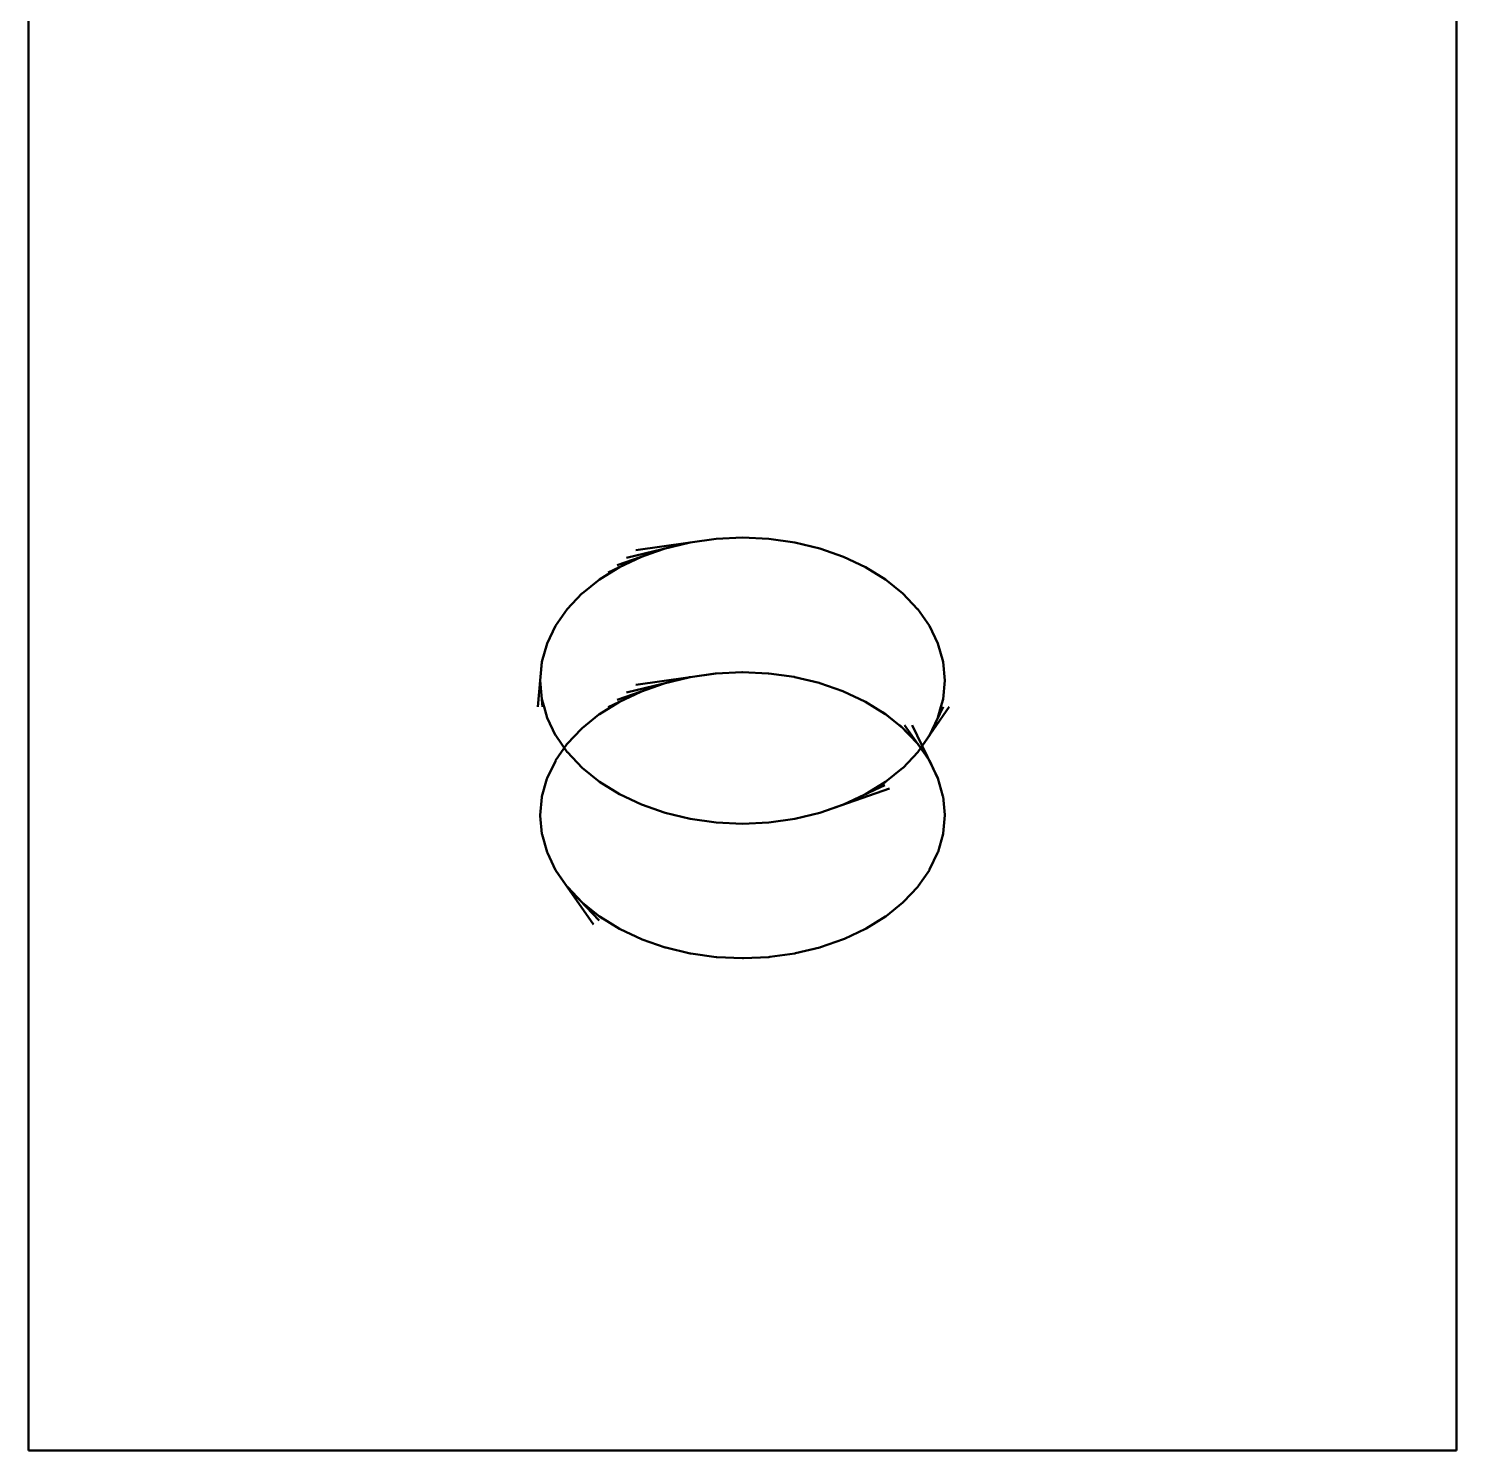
# Model space of a CAD drawing. Header units: millimetres. Extents: x 0 to 420, y 0 to 297.
# Drawn here: x 214.06 to 244.06, y 158 to 187.87 of the extents above; entities that cross this region are included whole.
import ezdxf

# ---------------------------------------------------------------- set-up
doc = ezdxf.new("R2010")
doc.units = ezdxf.units.MM
doc.linetypes.add('DASHED', pattern=[1.524, 1.27, -0.254])
doc.layers.add('OCULTA', color=8, linetype='DASHED', lineweight=25)
doc.layers.add('VISIBLE', color=7, linetype='CONTINUOUS', lineweight=50)

msp = doc.modelspace()

# ---------------------------------------------------------------- linework, layer by layer
at = {"layer": 'OCULTA'}
for p, q in [((214.058, 188), (214.058, 187.738)), ((214.058, 188), (214.058, 187.477)), ((244.058, 187.477), (244.058, 188)), ((244.058, 188), (244.058, 187.738)), ((214.058, 187.738), (214.058, 187.478)), ((244.058, 187.738), (244.058, 187.478)), ((214.058, 187.478), (214.058, 187.219)), ((214.058, 187.219), (214.058, 186.965)), ((244.058, 187.478), (244.058, 187.219)), ((244.058, 187.219), (244.058, 186.965)), ((214.058, 186.965), (214.058, 186.714)), ((214.058, 186.956), (214.058, 186.439)), ((244.058, 186.965), (244.058, 186.714)), ((244.058, 186.439), (244.058, 186.956)), ((214.058, 186.714), (214.058, 186.469)), ((244.058, 186.714), (244.058, 186.469)), ((214.058, 186.469), (214.058, 186.231)), ((214.058, 186.439), (214.058, 185.929)), ((244.058, 186.469), (244.058, 186.231)), ((244.058, 186.439), (244.058, 185.929)), ((214.058, 186.231), (214.058, 186)), ((214.058, 186), (214.058, 185.778)), ((244.058, 186.231), (244.058, 186)), ((244.058, 186), (244.058, 185.778)), ((214.058, 185.929), (214.058, 185.428)), ((214.058, 185.778), (214.058, 185.565)), ((244.058, 185.428), (244.058, 185.929)), ((244.058, 185.778), (244.058, 185.565)), ((214.058, 185.565), (214.058, 185.362)), ((214.058, 185.428), (214.058, 184.938)), ((244.058, 185.565), (244.058, 185.362)), ((244.058, 185.428), (244.058, 184.938)), ((214.058, 185.362), (214.058, 185.171)), ((244.058, 185.362), (244.058, 185.171)), ((214.058, 184.938), (214.058, 184.462)), ((244.058, 184.462), (244.058, 184.938)), ((244.058, 181.718), (244.058, 184.647)), ((214.058, 184.462), (214.058, 184)), ((244.058, 184.462), (244.058, 184)), ((214.058, 184), (214.058, 183.555)), ((244.058, 183.555), (244.058, 184)), ((214.058, 183.555), (214.058, 183.13)), ((244.058, 183.555), (244.058, 183.13)), ((214.058, 183.13), (214.058, 182.725)), ((244.058, 182.747), (244.058, 183.13)), ((214.058, 182.725), (214.058, 182.343)), ((244.058, 182.725), (244.058, 182.747)), ((244.058, 182.725), (244.058, 182.343)), ((244.058, 177.652), (244.058, 179.484)), ((244.058, 176.058), (244.058, 177.652)), ((244.058, 174.605), (244.058, 176.058)), ((244.058, 171.861), (244.058, 173.224)), ((244.058, 170.471), (244.058, 171.861)), ((244.058, 169.004), (244.058, 170.471)), ((244.058, 167.404), (244.058, 169.004)), ((244.058, 165.597), (244.058, 167.404)), ((214.058, 166.625), (214.058, 163.695)), ((244.058, 163.478), (244.058, 165.597)), ((214.058, 163.695), (214.058, 163.171)), ((244.058, 163.171), (244.058, 163.478)), ((214.058, 163.171), (214.058, 162.826)), ((244.058, 163.171), (244.058, 162.826)), ((214.058, 162.826), (214.058, 162.536)), ((244.058, 162.826), (244.058, 162.536)), ((214.058, 162.304), (214.058, 162.136)), ((244.058, 162.304), (244.058, 162.136)), ((214.058, 162.136), (214.058, 162.034)), ((214.058, 162.034), (214.058, 162)), ((244.058, 162.136), (244.058, 162.034)), ((244.058, 162.034), (244.058, 162)), ((244.058, 160.343), (244.058, 160.145)), ((214.058, 159.072), (214.058, 158.609)), ((244.058, 159.072), (244.058, 158.609)), ((214.058, 158.609), (214.058, 158.272)), ((244.058, 158.272), (244.058, 158.609)), ((214.058, 158.272), (214.058, 158.068)), ((244.058, 158.272), (244.058, 158.068))]:
    msp.add_line(p, q, dxfattribs=at)
at = {"layer": 'VISIBLE'}
for p, q in [((214.058, 158), (214.058, 217.843)), ((244.058, 217.843), (244.058, 158)), ((214.058, 187.477), (214.058, 188)), ((214.058, 188), (214.058, 187.738)), ((244.058, 188), (244.058, 187.738)), ((244.058, 187.477), (244.058, 188)), ((214.058, 187.738), (214.058, 187.478)), ((244.058, 187.738), (244.058, 187.478)), ((214.058, 187.478), (214.058, 187.219)), ((214.058, 186.956), (214.058, 187.477)), ((214.058, 187.477), (214.058, 186.956)), ((214.058, 187.477), (214.058, 187.208)), ((214.058, 187.219), (214.058, 186.965)), ((214.058, 186.956), (214.058, 187.208)), ((244.058, 187.366), (244.058, 187.478)), ((244.058, 187.473), (244.058, 187.477)), ((244.058, 187.477), (244.058, 186.956)), ((244.058, 187.477), (244.058, 187.208)), ((244.058, 187.473), (244.058, 186.956)), ((244.058, 187.366), (244.058, 187.219)), ((244.058, 187.219), (244.058, 186.965)), ((244.058, 186.956), (244.058, 187.208)), ((214.058, 186.965), (214.058, 186.714)), ((214.058, 186.439), (214.058, 186.956)), ((244.058, 186.965), (244.058, 186.714)), ((244.058, 186.439), (244.058, 186.956)), ((214.058, 186.714), (214.058, 186.469)), ((244.058, 186.714), (244.058, 186.469)), ((214.058, 186.469), (214.058, 186.231)), ((214.058, 185.929), (214.058, 186.439)), ((244.058, 186.469), (244.058, 186.231)), ((244.058, 186.439), (244.058, 185.929)), ((214.058, 186.231), (214.058, 186)), ((214.058, 186), (214.058, 185.778)), ((244.058, 186.231), (244.058, 186)), ((244.058, 186), (244.058, 185.778)), ((214.058, 185.428), (214.058, 185.929)), ((214.058, 185.778), (214.058, 185.565)), ((244.058, 185.428), (244.058, 185.929)), ((244.058, 185.778), (244.058, 185.565)), ((214.058, 185.565), (214.058, 185.362)), ((214.058, 184.938), (214.058, 185.428)), ((244.058, 185.565), (244.058, 185.362)), ((244.058, 185.428), (244.058, 184.938)), ((214.058, 185.362), (214.058, 185.171)), ((214.058, 185.171), (214.058, 166.625)), ((214.058, 185.171), (214.058, 184.706)), ((214.058, 185.171), (214.058, 163.171)), ((214.058, 185.171), (214.058, 182.164)), ((244.058, 185.362), (244.058, 185.171)), ((244.058, 185.171), (244.058, 163.171)), ((244.058, 185.171), (244.058, 182.164)), ((244.058, 184.647), (244.058, 185.171)), ((244.058, 185.171), (244.058, 184.706)), ((214.058, 184.462), (214.058, 184.938)), ((244.058, 184.462), (244.058, 184.938)), ((214.058, 180.307), (214.058, 184.706)), ((244.058, 184.647), (244.058, 184.706)), ((214.058, 184), (214.058, 184.462)), ((244.058, 184.462), (244.058, 184)), ((214.058, 183.555), (214.058, 184)), ((244.058, 183.555), (244.058, 184)), ((214.058, 183.13), (214.058, 183.555)), ((244.058, 183.555), (244.058, 183.13)), ((214.058, 182.725), (214.058, 183.13)), ((244.058, 182.725), (244.058, 183.13)), ((214.058, 182.343), (214.058, 182.725)), ((244.058, 182.725), (244.058, 182.343)), ((214.058, 163.796), (214.058, 182.343)), ((214.058, 182.343), (214.058, 180.686)), ((214.058, 182.343), (214.058, 160.343)), ((214.058, 182.343), (214.058, 179.899)), ((214.058, 182.164), (214.058, 176.492)), ((244.058, 181.819), (244.058, 182.343)), ((244.058, 160.343), (244.058, 182.343)), ((244.058, 182.343), (244.058, 179.899)), ((244.058, 182.164), (244.058, 176.492)), ((244.058, 178.889), (244.058, 181.819)), ((244.058, 181.819), (244.058, 180.686)), ((244.058, 179.484), (244.058, 181.718)), ((244.058, 181.718), (244.058, 180.307)), ((214.058, 180.426), (214.058, 180.686)), ((244.058, 180.426), (244.058, 180.686)), ((214.058, 179.926), (214.058, 180.426)), ((214.058, 173.619), (214.058, 180.307)), ((244.058, 179.926), (244.058, 180.426)), ((244.058, 179.484), (244.058, 180.307)), ((214.058, 179.293), (214.058, 179.926)), ((214.058, 179.899), (214.058, 173.849)), ((244.058, 179.293), (244.058, 179.926)), ((244.058, 179.899), (244.058, 173.849)), ((214.058, 178.655), (214.058, 179.293)), ((244.058, 178.889), (244.058, 179.293)), ((244.058, 176.656), (244.058, 178.889)), ((244.058, 178.889), (244.058, 178.655)), ((214.058, 173.239), (214.058, 178.655)), ((244.058, 176.656), (244.058, 178.655)), ((226.619, 176.753), (227.958, 177.074)), ((226.819, 176.914), (228.504, 177.151)), ((227.432, 176.948), (227.957, 177.074)), ((227.958, 177.074), (227.957, 177.074)), ((228.502, 177.15), (227.958, 177.074)), ((228.504, 177.151), (228.502, 177.15)), ((229.056, 177.176), (228.504, 177.151)), ((229.058, 177.176), (229.056, 177.176)), ((229.611, 177.151), (229.058, 177.176)), ((229.613, 177.151), (229.611, 177.151)), ((230.156, 177.074), (229.613, 177.151)), ((230.158, 177.074), (230.156, 177.074)), ((230.158, 177.074), (230.683, 176.948)), ((226.238, 176.445), (226.933, 176.774)), ((226.426, 176.597), (227.432, 176.948)), ((226.932, 176.773), (226.471, 176.555)), ((226.933, 176.774), (226.932, 176.773)), ((227.43, 176.947), (226.933, 176.774)), ((227.432, 176.948), (227.43, 176.947)), ((230.685, 176.948), (230.683, 176.948)), ((231.182, 176.774), (230.685, 176.948)), ((231.183, 176.774), (231.182, 176.774)), ((231.644, 176.556), (231.183, 176.774)), ((214.058, 176.492), (214.058, 171.008)), ((226.053, 176.296), (226.47, 176.555)), ((226.471, 176.555), (226.111, 176.332)), ((226.471, 176.555), (226.47, 176.555)), ((231.646, 176.555), (231.644, 176.556)), ((232.062, 176.297), (231.646, 176.555)), ((244.058, 174.823), (244.058, 176.656)), ((244.058, 176.492), (244.058, 171.008)), ((226.052, 176.295), (225.687, 176.001)), ((226.052, 176.295), (226.053, 176.296)), ((226.111, 176.332), (226.053, 176.296)), ((232.064, 176.296), (232.062, 176.297)), ((232.429, 176.002), (232.064, 176.296)), ((225.685, 176), (225.378, 175.674)), ((225.687, 176.001), (225.685, 176)), ((232.43, 176.001), (232.429, 176.002)), ((232.738, 175.675), (232.43, 176.001)), ((225.377, 175.673), (225.132, 175.321)), ((225.378, 175.674), (225.377, 175.673)), ((232.739, 175.674), (232.738, 175.675)), ((232.984, 175.322), (232.739, 175.674)), ((224.953, 174.949), (225.131, 175.32)), ((225.132, 175.321), (225.131, 175.32)), ((232.985, 175.321), (232.984, 175.322)), ((232.985, 175.321), (233.163, 174.95)), ((224.953, 174.948), (224.845, 174.563)), ((224.953, 174.949), (224.953, 174.948)), ((233.163, 174.949), (233.163, 174.95)), ((233.272, 174.565), (233.163, 174.949)), ((244.058, 173.23), (244.058, 174.823)), ((244.058, 174.823), (244.058, 173.239)), ((244.058, 173.224), (244.058, 174.605)), ((244.058, 174.605), (244.058, 173.619)), ((224.757, 173.619), (224.845, 174.563)), ((224.808, 174.171), (224.845, 174.562)), ((224.845, 174.563), (224.845, 174.562)), ((228.504, 174.322), (226.819, 174.085)), ((228.487, 174.32), (227.958, 174.246)), ((228.504, 174.322), (228.487, 174.32)), ((229.041, 174.347), (228.504, 174.322)), ((229.058, 174.348), (229.041, 174.347)), ((229.596, 174.323), (229.058, 174.348)), ((229.613, 174.322), (229.596, 174.323)), ((230.141, 174.248), (229.613, 174.322)), ((233.272, 174.563), (233.272, 174.565)), ((233.272, 174.563), (233.308, 174.173)), ((224.859, 173.619), (224.808, 174.171)), ((224.808, 174.171), (224.808, 174.17)), ((224.845, 173.779), (224.808, 174.17)), ((227.432, 174.119), (226.426, 173.768)), ((227.958, 174.246), (226.619, 173.924)), ((227.416, 174.114), (226.933, 173.945)), ((227.432, 174.119), (227.416, 174.114)), ((227.432, 174.119), (227.942, 174.242)), ((227.958, 174.246), (227.942, 174.242)), ((230.158, 174.246), (230.141, 174.248)), ((230.158, 174.246), (230.668, 174.123)), ((230.685, 174.119), (230.668, 174.123)), ((231.168, 173.951), (230.685, 174.119)), ((233.308, 174.171), (233.272, 173.78)), ((233.308, 174.171), (233.308, 174.173)), ((214.058, 173.849), (214.058, 167.994)), ((224.89, 173.619), (224.845, 173.779)), ((224.845, 173.779), (224.845, 173.778)), ((224.89, 173.619), (224.845, 173.778)), ((226.471, 173.727), (226.053, 173.468)), ((226.053, 173.468), (226.458, 173.719)), ((226.933, 173.945), (226.238, 173.617)), ((226.471, 173.727), (226.458, 173.719)), ((226.919, 173.938), (226.471, 173.727)), ((226.933, 173.945), (226.919, 173.938)), ((231.183, 173.945), (231.168, 173.951)), ((231.631, 173.734), (231.183, 173.945)), ((231.646, 173.727), (231.631, 173.734)), ((232.05, 173.476), (231.646, 173.727)), ((233.227, 173.619), (233.272, 173.779)), ((233.272, 173.779), (233.272, 173.78)), ((244.058, 173.849), (244.058, 167.994)), ((214.058, 166.625), (214.058, 173.619)), ((224.89, 173.619), (224.953, 173.393)), ((225.77, 173.239), (226.042, 173.459)), ((226.042, 173.459), (226.053, 173.468)), ((232.064, 173.468), (232.005, 173.504)), ((232.347, 173.239), (232.012, 173.509)), ((232.064, 173.468), (232.05, 173.476)), ((232.347, 173.239), (232.064, 173.468)), ((233.402, 173.619), (232.739, 172.669)), ((233.272, 173.619), (232.985, 173.021)), ((233.227, 173.619), (233.163, 173.393)), ((233.227, 173.619), (233.164, 173.395)), ((244.058, 173.224), (244.058, 173.619)), ((214.058, 165.056), (214.058, 173.239)), ((224.953, 173.393), (224.954, 173.392)), ((224.954, 173.392), (225.132, 173.021)), ((225.677, 173.162), (225.378, 172.845)), ((225.687, 173.172), (225.677, 173.162)), ((225.77, 173.239), (225.687, 173.172)), ((232.43, 173.172), (232.347, 173.239)), ((232.347, 173.239), (232.419, 173.181)), ((232.739, 172.845), (232.367, 173.239)), ((232.43, 173.172), (232.419, 173.181)), ((232.729, 172.856), (232.43, 173.172)), ((232.985, 172.493), (232.464, 173.239)), ((233.163, 172.121), (232.626, 173.239)), ((232.985, 173.022), (233.163, 173.393)), ((233.163, 173.393), (233.164, 173.395)), ((244.058, 173.23), (244.058, 173.239)), ((244.058, 171.776), (244.058, 173.23)), ((225.132, 173.021), (225.133, 173.02)), ((225.37, 172.834), (225.132, 172.493)), ((225.133, 173.02), (225.378, 172.669)), ((225.378, 172.845), (225.37, 172.834)), ((232.739, 172.845), (232.729, 172.856)), ((232.977, 172.504), (232.739, 172.845)), ((232.74, 172.67), (232.985, 173.021)), ((232.985, 173.021), (232.985, 173.022)), ((225.378, 172.669), (225.379, 172.667)), ((225.379, 172.667), (225.687, 172.342)), ((232.431, 172.343), (232.739, 172.669)), ((232.739, 172.669), (232.74, 172.67)), ((232.985, 172.493), (232.977, 172.504)), ((224.953, 172.121), (225.126, 172.481)), ((225.132, 172.493), (225.126, 172.481)), ((225.687, 172.342), (225.688, 172.341)), ((226.053, 172.046), (225.688, 172.341)), ((232.43, 172.342), (232.065, 172.047)), ((232.43, 172.342), (232.431, 172.343)), ((232.985, 172.493), (233.158, 172.132)), ((224.95, 172.109), (224.845, 171.735)), ((224.953, 172.121), (224.95, 172.109)), ((226.053, 172.046), (226.055, 172.045)), ((226.055, 172.045), (226.471, 171.787)), ((232.148, 171.905), (230.685, 171.395)), ((232.049, 171.978), (231.183, 171.569)), ((232.005, 172.01), (231.646, 171.787)), ((231.647, 171.788), (232.064, 172.046)), ((232.064, 172.046), (232.065, 172.047)), ((233.163, 172.121), (233.158, 172.132)), ((233.269, 171.747), (233.163, 172.121)), ((224.808, 171.343), (224.844, 171.723)), ((224.845, 171.735), (224.844, 171.723)), ((226.471, 171.787), (226.473, 171.786)), ((226.473, 171.786), (226.933, 171.569)), ((231.185, 171.569), (231.646, 171.787)), ((231.646, 171.787), (231.647, 171.788)), ((233.272, 171.735), (233.269, 171.747)), ((233.272, 171.735), (233.307, 171.355)), ((244.058, 170.395), (244.058, 171.776)), ((224.808, 171.343), (224.809, 171.33)), ((224.845, 170.95), (224.809, 171.33)), ((226.933, 171.569), (226.935, 171.568)), ((226.935, 171.568), (227.432, 171.395)), ((227.432, 171.395), (227.434, 171.394)), ((227.958, 171.268), (227.434, 171.394)), ((230.685, 171.395), (230.16, 171.269)), ((230.685, 171.395), (230.686, 171.395)), ((230.686, 171.395), (231.183, 171.569)), ((231.183, 171.569), (231.185, 171.569)), ((233.308, 171.343), (233.273, 170.963)), ((233.308, 171.343), (233.307, 171.355)), ((214.058, 171.008), (214.058, 165.533)), ((227.958, 171.268), (227.96, 171.268)), ((227.96, 171.268), (228.504, 171.192)), ((228.504, 171.192), (228.505, 171.192)), ((228.505, 171.192), (229.058, 171.166)), ((229.058, 171.166), (229.06, 171.166)), ((229.06, 171.166), (229.613, 171.192)), ((229.613, 171.192), (229.615, 171.192)), ((229.615, 171.192), (230.158, 171.268)), ((230.158, 171.268), (230.16, 171.269)), ((244.058, 171.008), (244.058, 165.533)), ((224.845, 170.95), (224.848, 170.938)), ((224.953, 170.565), (224.848, 170.938)), ((233.272, 170.95), (233.167, 170.577)), ((233.272, 170.95), (233.273, 170.963)), ((224.953, 170.565), (224.959, 170.553)), ((224.959, 170.553), (225.132, 170.193)), ((232.99, 170.204), (233.163, 170.565)), ((233.163, 170.565), (233.167, 170.577)), ((225.93, 169.049), (225.132, 170.193)), ((225.132, 170.193), (225.139, 170.182)), ((225.139, 170.182), (225.378, 169.84)), ((232.747, 169.851), (232.985, 170.193)), ((232.985, 170.193), (232.99, 170.204)), ((244.058, 169.033), (244.058, 170.395)), ((226.045, 169.134), (225.378, 169.84)), ((225.378, 169.84), (225.387, 169.83)), ((225.387, 169.83), (225.687, 169.513)), ((232.44, 169.523), (232.739, 169.84)), ((232.739, 169.84), (232.747, 169.851)), ((226.104, 169.177), (225.687, 169.513)), ((225.687, 169.513), (225.698, 169.504)), ((226.053, 169.218), (225.698, 169.504)), ((232.43, 169.513), (232.075, 169.227)), ((232.43, 169.513), (232.44, 169.523)), ((226.111, 169.182), (226.053, 169.218)), ((226.053, 169.218), (226.066, 169.21)), ((226.066, 169.21), (226.471, 168.959)), ((231.659, 168.967), (232.064, 169.218)), ((232.064, 169.218), (232.075, 169.227)), ((226.471, 168.959), (226.486, 168.952)), ((226.486, 168.952), (226.933, 168.74)), ((231.198, 168.747), (231.646, 168.959)), ((231.646, 168.959), (231.659, 168.967)), ((244.058, 167.642), (244.058, 169.033)), ((226.933, 168.74), (226.949, 168.735)), ((226.949, 168.735), (227.432, 168.566)), ((230.7, 168.572), (231.183, 168.74)), ((231.183, 168.74), (231.198, 168.747)), ((227.432, 168.566), (227.448, 168.562)), ((227.958, 168.44), (227.448, 168.562)), ((227.958, 168.44), (227.975, 168.438)), ((227.975, 168.438), (228.504, 168.363)), ((228.504, 168.363), (228.521, 168.362)), ((228.521, 168.362), (229.058, 168.338)), ((229.058, 168.338), (229.076, 168.338)), ((229.076, 168.338), (229.613, 168.363)), ((229.613, 168.363), (229.63, 168.366)), ((229.63, 168.366), (230.158, 168.44)), ((230.158, 168.44), (230.175, 168.444)), ((230.685, 168.566), (230.175, 168.444)), ((230.685, 168.566), (230.7, 168.572)), ((214.058, 167.994), (214.058, 162.141)), ((244.058, 167.994), (244.058, 162.141)), ((244.058, 166.175), (244.058, 167.642)), ((244.058, 164.575), (244.058, 166.175)), ((244.058, 166.175), (244.058, 165.056)), ((214.058, 163.171), (214.058, 165.533)), ((244.058, 163.171), (244.058, 165.533)), ((214.058, 163.796), (214.058, 165.056)), ((244.058, 164.575), (244.058, 165.056)), ((244.058, 162.769), (244.058, 164.575)), ((214.058, 163.796), (214.058, 160.866)), ((214.058, 163.171), (214.058, 162.826)), ((244.058, 163.171), (244.058, 162.826)), ((214.058, 162.826), (214.058, 162.536)), ((244.058, 162.826), (244.058, 162.536)), ((244.058, 160.649), (244.058, 162.769)), ((214.058, 162.536), (214.058, 162.304)), ((214.058, 162.536), (214.058, 162.304)), ((214.058, 162.536), (214.058, 162.388)), ((214.058, 162.304), (214.058, 162.388)), ((214.058, 162.304), (214.058, 162.136)), ((244.058, 162.536), (244.058, 162.304)), ((244.058, 162.536), (244.058, 162.304)), ((244.058, 162.536), (244.058, 162.388)), ((244.058, 162.304), (244.058, 162.388)), ((244.058, 162.304), (244.058, 162.136)), ((214.058, 162.141), (214.058, 161.553)), ((214.058, 162.136), (214.058, 162.034)), ((214.058, 162), (214.058, 162.034)), ((244.058, 162.141), (244.058, 161.553)), ((244.058, 162.136), (244.058, 162.058)), ((244.058, 162.058), (244.058, 162.034)), ((244.058, 162), (244.058, 162.034)), ((214.058, 161.553), (214.058, 160.729)), ((244.058, 161.553), (244.058, 160.729)), ((214.058, 160.866), (214.058, 160.343)), ((214.058, 160.343), (214.058, 160.729)), ((244.058, 160.343), (244.058, 160.729)), ((244.058, 160.343), (244.058, 160.649)), ((214.058, 159.653), (214.058, 160.343)), ((214.058, 160.343), (214.058, 159.653)), ((214.058, 160.343), (214.058, 160.002)), ((244.058, 160.343), (244.058, 159.653)), ((214.058, 159.653), (214.058, 160.002)), ((244.058, 160.145), (244.058, 159.653)), ((244.058, 160.145), (244.058, 160.002)), ((244.058, 159.653), (244.058, 160.002)), ((214.058, 159.072), (214.058, 159.653)), ((214.058, 159.653), (214.058, 159.072)), ((214.058, 159.653), (214.058, 159.357)), ((244.058, 159.072), (244.058, 159.653)), ((244.058, 159.072), (244.058, 159.653)), ((244.058, 159.653), (244.058, 159.357)), ((214.058, 159.072), (214.058, 159.357)), ((244.058, 159.072), (244.058, 159.357)), ((214.058, 158.609), (214.058, 159.072)), ((244.058, 159.072), (244.058, 158.609)), ((214.058, 158.272), (214.058, 158.609)), ((244.058, 158.545), (244.058, 158.609)), ((244.058, 158.272), (244.058, 158.545)), ((214.058, 158.068), (214.058, 158.272)), ((244.058, 158.272), (244.058, 158.068)), ((214.058, 158.033), (214.058, 158.068)), ((214.058, 158.068), (214.058, 158)), ((214.058, 158.068), (214.058, 158.029)), ((214.058, 158.033), (214.058, 158)), ((214.058, 158), (214.058, 158.029)), ((244.058, 158), (214.058, 158)), ((214.058, 158), (214.058, 158)), ((214.058, 158), (214.058, 158)), ((244.058, 158), (244.058, 158.068)), ((244.058, 158), (244.058, 158.068)), ((244.058, 158.068), (244.058, 158.029)), ((244.058, 158), (244.058, 158.029)), ((244.058, 158), (244.058, 158)), ((244.058, 158), (244.058, 158))]:
    msp.add_line(p, q, dxfattribs=at)

doc.saveas('drawing.dxf')
